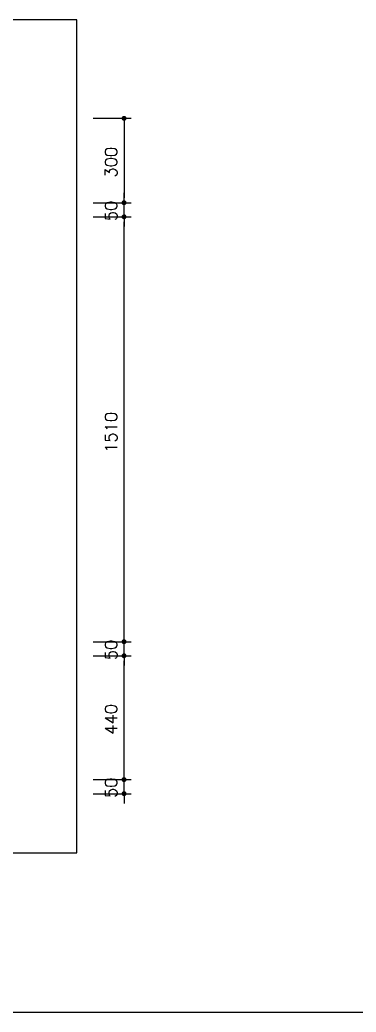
# Model space of a CAD drawing. Header units: millimetres. Extents: x 26866 to 57947, y 17126 to 36221.
# Drawn here: x 36344 to 37540, y 26083 to 29609 of the extents above; entities that cross this region are included whole.
import ezdxf

# ---------------------------------------------------------------- set-up
doc = ezdxf.new("R2010")
doc.units = ezdxf.units.MM
doc.layers.add('www.cad-blocks.net', color=7, linetype='Continuous')
doc.styles.add('ROMANS', font='romans.shx')

# ---------------------------------------------------------------- blocks, each defined once
blk = doc.blocks.new('cupboard009')
for p, q in [((10490.7, 4545.1), (7870.7, 4545.1)), ((10490.7, 1585.1), (10490.7, 4545.1)), ((7870.7, 1585.1), (10490.7, 1585.1))]:
    blk.add_line(p, q)
blk = doc.blocks.new('FORMAT')
at = {"layer": 'www.cad-blocks.net', "color": 155, "true_color": 0x546d8e}
blk.add_line((29253, 26082.7), (53210.9, 26082.7), dxfattribs=at)

msp = doc.modelspace()

# ---------------------------------------------------------------- linework, layer by layer
for p, q in [((36604.6, 29259.2), (36739.6, 29259.2)), ((36714.6, 29250.4), (36714.6, 29241.7)), ((36714.6, 29241.7), (36714.6, 28976.7)), ((36714.6, 28976.7), (36714.6, 28994.2)), ((36604.6, 28959.2), (36739.6, 28959.2)), ((36604.6, 28959.2), (36739.6, 28959.2)), ((36714.6, 28967.9), (36714.6, 28976.7)), ((36714.6, 28967.9), (36714.6, 28976.7)), ((36714.6, 28909.2), (36714.6, 28959.2)), ((36604.6, 28909.2), (36739.6, 28909.2)), ((36604.6, 28909.2), (36739.6, 28909.2)), ((36714.6, 28900.4), (36714.6, 28891.7)), ((36714.6, 28900.4), (36714.6, 28891.7)), ((36714.6, 27416.7), (36714.6, 28891.7)), ((36714.6, 28891.7), (36714.6, 28874.2)), ((36714.6, 27416.7), (36714.6, 27434.2)), ((36714.6, 27407.9), (36714.6, 27416.7)), ((36714.6, 27407.9), (36714.6, 27416.7)), ((36604.6, 27399.2), (36739.6, 27399.2)), ((36604.6, 27399.2), (36739.6, 27399.2)), ((36714.6, 27349.2), (36714.6, 27399.2)), ((36604.6, 27349.2), (36739.6, 27349.2)), ((36604.6, 27349.2), (36739.6, 27349.2)), ((36714.6, 27340.4), (36714.6, 27331.7)), ((36714.6, 27340.4), (36714.6, 27331.7)), ((36714.6, 27331.7), (36714.6, 27314.2)), ((36714.6, 26926.7), (36714.6, 27331.7)), ((36714.6, 26926.7), (36714.6, 26944.2)), ((36604.6, 26909.2), (36739.6, 26909.2)), ((36604.6, 26909.2), (36739.6, 26909.2)), ((36714.6, 26917.9), (36714.6, 26926.7)), ((36714.6, 26917.9), (36714.6, 26926.7)), ((36714.6, 26859.2), (36714.6, 26909.2)), ((36604.6, 26859.2), (36739.6, 26859.2)), ((36714.6, 26850.4), (36714.6, 26841.7)), ((36714.6, 26841.7), (36714.6, 26824.2))]:
    msp.add_line(p, q)
at = {"const_width": 8.75}
for points in [[(36714.6, 29254.8, 1), (36714.6, 29263.6, 1)], [(36714.6, 28963.6, 1), (36714.6, 28954.8, 1)], [(36714.6, 28963.6, 1), (36714.6, 28954.8, 1)], [(36714.6, 28904.8, 1), (36714.6, 28913.6, 1)], [(36714.6, 28904.8, 1), (36714.6, 28913.6, 1)], [(36714.6, 27403.6, 1), (36714.6, 27394.8, 1)], [(36714.6, 27403.6, 1), (36714.6, 27394.8, 1)], [(36714.6, 27344.8, 1), (36714.6, 27353.6, 1)], [(36714.6, 27344.8, 1), (36714.6, 27353.6, 1)], [(36714.6, 26913.6, 1), (36714.6, 26904.8, 1)], [(36714.6, 26913.6, 1), (36714.6, 26904.8, 1)], [(36714.6, 26854.8, 1), (36714.6, 26863.6, 1)]]:
    msp.add_lwpolyline(points, format="xyb", close=True, dxfattribs=at)

# ---------------------------------------------------------------- block references
msp.add_blockref('cupboard009', (26055.5, 25064.1))
at = {"layer": 'www.cad-blocks.net'}
msp.add_blockref('FORMAT', (0, 0), dxfattribs=at)

# ---------------------------------------------------------------- texts
at = {"style": 'ROMANS'}
for s, p in [('300', (36689.6, 29048.5)), ('50', (36689.6, 28893.7)), ('1510', (36689.6, 28070.2)), ('50', (36689.6, 27333.7)), ('440', (36689.6, 27068.5)), ('50', (36689.6, 26843.7))]:
    msp.add_text(s, height=42.5, rotation=90, dxfattribs=at).set_placement(p)

doc.saveas('drawing.dxf')
